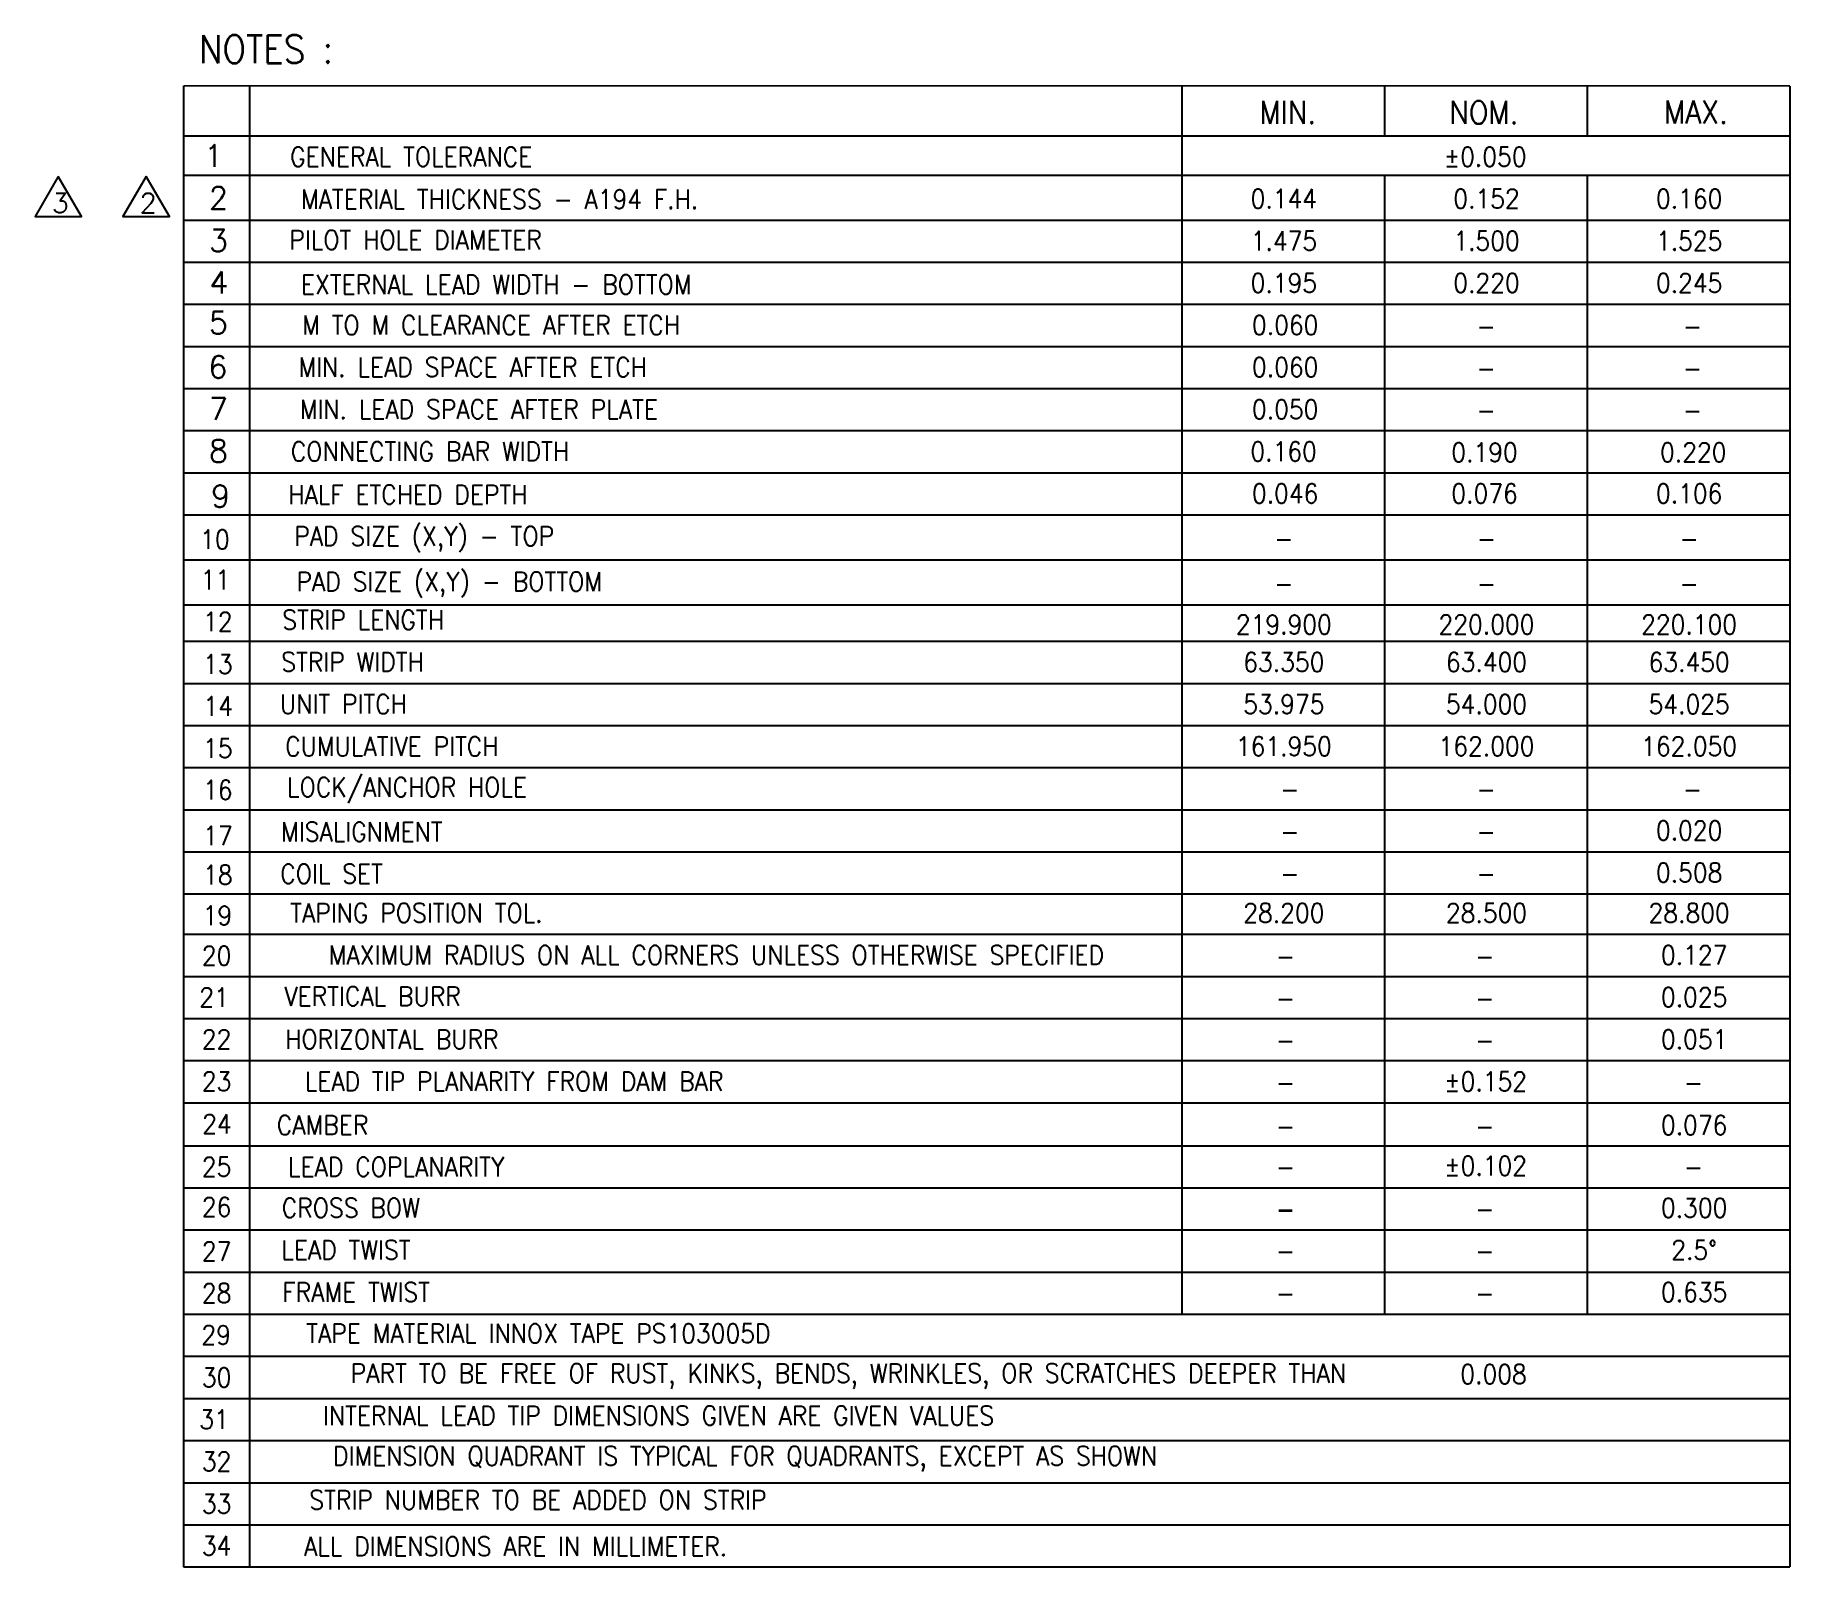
# Model space of a CAD drawing. Header units: millimetres. Extents: x 439.33 to 444.86, y 100.08 to 104.9.
import ezdxf
from ezdxf.enums import TextEntityAlignment as Align

# ---------------------------------------------------------------- set-up
doc = ezdxf.new("R2010")
doc.units = ezdxf.units.MM
doc.header["$LTSCALE"] = 0.5
for name, color, linetype in [('BORDER', 7, 'Continuous'), ('DIM', 7, 'Continuous'), ('DIMENSION', 3, 'Continuous'), ('NOTES', 7, 'Continuous')]:
    doc.layers.add(name, color=color, linetype=linetype)
doc.styles.add('ROMANS', font='romans.shx', dxfattribs={"bigfont": 'AllInOneBig.shx'})
doc.styles.add('SIMPLEX', font='simplex.shx', dxfattribs={"bigfont": 'AllInOneBig.shx'})

msp = doc.modelspace()

# ---------------------------------------------------------------- linework, layer by layer
at = {"color": 1}
for points in [[(439.4075, 104.4584), (439.3344, 104.3319), (439.4805, 104.3319)], [(439.6842, 104.4584), (439.6112, 104.3319), (439.7572, 104.3319)]]:
    msp.add_lwpolyline(points, close=True, dxfattribs=at)
at = {"layer": 'NOTES', "color": 7}
for p, q in [((439.802, 104.7436), (439.802, 103.3926)), ((439.802, 103.3926), (439.802, 100.0797)), ((439.802, 100.0797), (444.8612, 100.0797))]:
    msp.add_line(p, q, dxfattribs=at)
at = {"layer": 'NOTES', "color": 3}
for p, q in [((440.0102, 103.3926), (440.0102, 104.7436)), ((439.802, 104.5863), (444.8612, 104.5863)), ((439.802, 104.4625), (444.8612, 104.4625)), ((439.802, 104.3211), (444.8612, 104.3211)), ((439.802, 104.1884), (444.8612, 104.1884)), ((439.802, 104.0558), (444.8612, 104.0558)), ((439.802, 103.9232), (444.8612, 103.9232)), ((439.802, 103.7905), (444.8612, 103.7905)), ((439.802, 103.6579), (444.8612, 103.6579)), ((439.802, 103.5253), (444.8612, 103.5253)), ((439.802, 103.3926), (444.8612, 103.3926)), ((439.802, 103.3926), (444.8612, 103.3926)), ((440.0102, 100.0797), (440.0102, 103.3926)), ((439.802, 103.2512), (444.8612, 103.2512)), ((439.802, 103.1097), (444.8612, 103.1097)), ((439.802, 102.9947), (444.8612, 102.9947)), ((439.802, 102.8621), (444.8612, 102.8621)), ((439.802, 102.7295), (444.8612, 102.7295)), ((439.802, 102.5968), (444.8612, 102.5968)), ((439.802, 102.4642), (444.8612, 102.4642)), ((439.802, 102.3316), (444.8612, 102.3316)), ((439.802, 102.1989), (444.8612, 102.1989)), ((439.802, 102.0719), (444.8612, 102.0719)), ((439.802, 101.9393), (444.8612, 101.9393)), ((439.802, 101.8066), (444.8612, 101.8066)), ((439.802, 101.674), (444.8612, 101.674)), ((439.802, 101.5414), (444.8612, 101.5414)), ((439.802, 101.406), (444.8612, 101.406)), ((439.802, 101.2734), (444.8612, 101.2734)), ((439.802, 101.1408), (444.8612, 101.1408)), ((439.802, 101.0081), (444.8612, 101.0081)), ((439.802, 100.8755), (444.8612, 100.8755)), ((439.802, 100.7429), (444.8612, 100.7429)), ((439.802, 100.6102), (444.8612, 100.6102)), ((439.802, 100.4776), (444.8612, 100.4776)), ((439.802, 100.4776), (444.8612, 100.4776)), ((439.802, 100.345), (444.8612, 100.345)), ((439.802, 100.2123), (444.8612, 100.2123))]:
    msp.add_line(p, q, dxfattribs=at)
at = {"layer": 'NOTES', "color": 7, "const_width": 0.00603}
for points in [[(439.802, 104.7436), (444.8612, 104.7436)], [(442.9466, 100.8755), (442.9466, 104.7436)], [(443.5848, 104.5863), (443.5848, 104.7436)], [(444.223, 104.5863), (444.223, 104.7436)], [(444.8612, 103.3926), (444.8612, 104.7436)], [(443.5848, 100.8755), (443.5848, 104.4625)], [(444.223, 100.8755), (444.223, 104.4625)], [(444.8612, 100.0797), (444.8612, 103.3926)]]:
    msp.add_lwpolyline(points, dxfattribs=at)

# ---------------------------------------------------------------- texts
at = {"layer": 'BORDER', "color": 3, "style": 'SIMPLEX'}
for s, p in [('1', (439.8968, 104.5234)), ('2', (439.9118, 104.3908)), ('3', (439.9118, 104.2566)), ('4', (439.9135, 104.1245)), ('5', (439.9118, 103.9979)), ('6', (439.9101, 103.8583)), ('7', (439.9118, 103.7266)), ('8', (439.9118, 103.594))]:
    msp.add_text(s, height=0.0701, dxfattribs=at).set_placement(p, align=Align.MIDDLE)
msp.add_text('9', height=0.0701, dxfattribs=at).set_placement((439.8885, 103.4166))
at = {"layer": 'DIM', "color": 1, "style": 'SIMPLEX'}
for s, p in [('3', (439.3873, 104.3439)), ('2', (439.664, 104.3439))]:
    msp.add_text(s, height=0.0617, dxfattribs=at).set_placement(p)
at = {"layer": 'DIMENSION', "color": 1, "style": 'ROMANS', "width": 0.9}
msp.add_text('MATERIAL THICKNESS - A194 F.H.', height=0.060288, dxfattribs=at).set_placement((440.7971, 104.3866), align=Align.MIDDLE)
at = {"layer": 'DIMENSION', "style": 'ROMANS', "width": 0.9}
for s, p in [('0.195', (443.2674, 104.1229)), ('0.245', (444.5438, 104.1229)), ('28.200', (443.2674, 102.139)), ('28.500', (443.9056, 102.139)), ('28.800', (444.5438, 102.139)), ('0.127', (444.5596, 102.0064))]:
    msp.add_text(s, height=0.06029, dxfattribs=at).set_placement(p, align=Align.MIDDLE)
at = {"layer": 'DIMENSION', "color": 3, "style": 'ROMANS', "width": 0.9}
msp.add_text('0.220', height=0.06029, dxfattribs=at).set_placement((443.9056, 104.1229), align=Align.MIDDLE)
at = {"layer": 'NOTES', "color": 7, "style": 'ROMANS', "width": 0.9}
for s, height, p in [('NOTES :', 0.08785, (440.0615, 104.8595)), ('MIN.', 0.07235, (443.2798, 104.6605)), ('NOM.', 0.07235, (443.8976, 104.6598)), ('MAX.', 0.07235, (444.5654, 104.6611))]:
    msp.add_text(s, height=height, dxfattribs=at).set_placement(p, align=Align.MIDDLE)
at = {"layer": 'NOTES', "color": 3, "style": 'ROMANS', "width": 0.9}
for s, height, p in [('GENERAL TOLERANCE ', 0.060288, (440.5374, 104.5203)), ('%%P0.050', 0.06029, (443.9016, 104.5201)), ('0.144', 0.06029, (443.2674, 104.3882)), ('0.152', 0.06029, (443.9056, 104.3882)), ('0.160', 0.06029, (444.5438, 104.3882)), ('PILOT HOLE DIAMETER', 0.060288, (440.5328, 104.2585)), ('1.475', 0.06029, (443.2674, 104.2556)), ('1.500', 0.06029, (443.9056, 104.2556)), ('1.525', 0.06029, (444.5438, 104.2556)), ('EXTERNAL LEAD WIDTH - BOTTOM', 0.060288, (440.7869, 104.1179)), ('M TO M CLEARANCE AFTER ETCH', 0.060288, (440.7705, 103.9905)), ('0.060', 0.06029, (443.2716, 103.9903)), ('-', 0.0603, (443.9044, 103.9875)), ('-', 0.0603, (444.5544, 103.9875)), ('MIN. LEAD SPACE AFTER ETCH', 0.060288, (440.7124, 103.8578)), ('0.060', 0.06029, (443.2716, 103.8577)), ('-', 0.0603, (443.9044, 103.8548)), ('-', 0.0603, (444.5544, 103.8548)), ('MIN. LEAD SPACE AFTER PLATE', 0.060288, (440.7318, 103.7252)), ('0.050', 0.06029, (443.2716, 103.725)), ('-', 0.0603, (443.9044, 103.7222)), ('-', 0.0603, (444.5544, 103.7222)), ('CONNECTING BAR WIDTH', 0.060288, (440.578, 103.5926)), ('0.160', 0.06029, (443.2667, 103.5924)), ('0.190', 0.06029, (443.8993, 103.5896)), ('0.220', 0.06029, (444.5569, 103.5896)), ('HALF ETCHED DEPTH', 0.060288, (440.5083, 103.4565)), ('0.046', 0.06029, (443.2715, 103.4598)), ('0.076', 0.06029, (443.8995, 103.4598)), ('0.106', 0.06029, (444.5438, 103.4598)), ('PAD SIZE (X,Y) - TOP', 0.060288, (440.5598, 103.3214)), ('-', 0.0603, (443.2674, 103.3183)), ('-', 0.0603, (443.9056, 103.3183)), ('-', 0.0603, (444.5438, 103.3183)), ('11', 0.06029, (439.9021, 103.1883)), ('PAD SIZE (X,Y) - BOTTOM', 0.060288, (440.6387, 103.1783)), ('-', 0.0603, (443.2674, 103.1768)), ('-', 0.0603, (443.9056, 103.1768)), ('-', 0.0603, (444.5438, 103.1768)), ('12', 0.06029, (439.9098, 103.0563)), ('STRIP LENGTH', 0.060288, (440.3675, 103.062)), ('219.900', 0.06029, (443.2674, 103.0475)), ('220.000', 0.06029, (443.9056, 103.0475)), ('220.100', 0.06029, (444.5438, 103.0475)), ('13', 0.06029, (439.9098, 102.9223)), ('STRIP WIDTH', 0.060288, (440.3339, 102.9294)), ('63.350', 0.06029, (443.2674, 102.9292)), ('63.400', 0.06029, (443.9056, 102.9292)), ('63.450', 0.06029, (444.5438, 102.9292)), ('14', 0.06029, (439.9111, 102.7904)), ('UNIT PITCH', 0.06029, (440.3054, 102.7968)), ('53.975', 0.06029, (443.2674, 102.7966)), ('54.000', 0.06029, (443.9056, 102.7966)), ('54.025', 0.06029, (444.5438, 102.7966)), ('CUMULATIVE PITCH', 0.060288, (440.4579, 102.6636)), ('161.950', 0.06029, (443.2674, 102.664)), ('162.000', 0.06029, (443.9056, 102.664)), ('162.050', 0.06029, (444.5438, 102.664)), ('15', 0.06029, (439.9098, 102.6576)), ('16', 0.06029, (439.9098, 102.5266)), ('LOCK/ANCHOR HOLE', 0.060288, (440.5057, 102.5309)), ('-', 0.0603, (443.2862, 102.5285)), ('-', 0.0603, (443.9044, 102.5285)), ('-', 0.0603, (444.5544, 102.5285)), ('17', 0.06029, (439.9098, 102.3827)), ('MISALIGNMENT', 0.060288, (440.3636, 102.3947)), ('0.020', 0.06029, (444.5438, 102.3987)), ('-', 0.0603, (443.2862, 102.3959)), ('-', 0.0603, (443.9044, 102.3959)), ('18', 0.06029, (439.9098, 102.2589)), ('COIL SET', 0.06029, (440.268, 102.2623)), ('-', 0.0603, (443.2862, 102.2632)), ('-', 0.0603, (443.9044, 102.2632)), ('0.508', 0.06029, (444.5438, 102.2661)), ('19', 0.06029, (439.9085, 102.1311)), ('TAPING POSITION TOL.', 0.060288, (440.5354, 102.1392)), ('20', 0.06029, (439.906, 102.0044)), ('MAXIMUM RADIUS ON ALL CORNERS UNLESS OTHERWISE SPECIFIED', 0.060288, (441.4799, 102.0066)), ('-', 0.0603, (443.2729, 102.0036)), ('-', 0.0603, (443.9005, 102.0036)), ('21', 0.06029, (439.8982, 101.8733)), ('VERTICAL BURR', 0.060288, (440.3972, 101.8767)), ('-', 0.0603, (443.2729, 101.8709)), ('-', 0.0603, (443.9005, 101.8709)), ('0.025', 0.06029, (444.5596, 101.8738)), ('22', 0.06029, (439.906, 101.7413)), ('HORIZONTAL BURR', 0.060288, (440.4579, 101.7413)), ('0.051', 0.06029, (444.5596, 101.7411)), ('-', 0.0603, (443.2729, 101.7383)), ('-', 0.0603, (443.9005, 101.7383)), ('23', 0.06029, (439.906, 101.6087)), ('LEAD TIP PLANARITY FROM DAM BAR', 0.060288, (440.8428, 101.6087)), ('%%p0.152', 0.06029, (443.9029, 101.6085)), ('-', 0.0603, (443.2729, 101.6057)), ('-', 0.0603, (444.5572, 101.6057)), ('24', 0.06029, (439.9072, 101.4746)), ('CAMBER', 0.06029, (440.2396, 101.4712)), ('0.076', 0.06029, (444.5596, 101.471)), ('-', 0.0603, (443.2729, 101.4682)), ('-', 0.0603, (443.9005, 101.4682)), ('25', 0.06029, (439.906, 101.3398)), ('LEAD COPLANARITY', 0.060288, (440.4715, 101.3396)), ('%%p0.102', 0.06029, (443.9029, 101.3429)), ('-', 0.0603, (443.2729, 101.34)), ('-', 0.0603, (444.5572, 101.34)), ('26', 0.06029, (439.906, 101.2131)), ('CROSS BOW', 0.06029, (440.3287, 101.2104)), ('-', 0.0603, (443.2729, 101.2074)), ('-', 0.0603, (443.2729, 101.2051)), ('-', 0.0603, (443.9005, 101.2074)), ('0.300', 0.06029, (444.5596, 101.2102)), ('27', 0.06029, (439.906, 101.0735)), ('LEAD TWIST', 0.06029, (440.3132, 101.0778)), ('2.5%%d', 0.06029, (444.5596, 101.0776)), ('-', 0.0603, (443.2729, 101.0748)), ('-', 0.0603, (443.9005, 101.0748)), ('FRAME TWIST', 0.060288, (440.3455, 100.9451)), ('0.635', 0.06029, (444.5596, 100.945)), ('28', 0.06029, (439.906, 100.9418)), ('-', 0.0603, (443.2729, 100.9421)), ('-', 0.0603, (443.9005, 100.9421)), ('29', 0.06029, (439.9047, 100.8103)), ('30', 0.06029, (439.906, 100.6762)), ('PART TO BE FREE OF RUST, KINKS, BENDS, WRINKLES, OR SCRATCHES DEEPER THAN', 0.060288, (441.8957, 100.6802)), ('0.008', 0.06029, (443.9278, 100.6867)), ('31', 0.06029, (439.8982, 100.5443)), ('INTERNAL LEAD TIP DIMENSIONS GIVEN ARE GIVEN VALUES', 0.060288, (441.2977, 100.5562)), ('32', 0.06029, (439.906, 100.4116)), ('DIMENSION QUADRANT IS TYPICAL FOR QUADRANTS, EXCEPT AS SHOWN', 0.060288, (441.5703, 100.42)), ('STRIP NUMBER TO BE ADDED ON STRIP', 0.060288, (440.9178, 100.2906)), ('33', 0.06029, (439.906, 100.2782)), ('34', 0.06029, (439.906, 100.1463)), ('ALL DIMENSIONS ARE IN MILLIMETER.', 0.060288, (440.8475, 100.1444))]:
    msp.add_text(s, height=height, dxfattribs=at).set_placement(p, align=Align.MIDDLE)
msp.add_text('10', height=0.06029, dxfattribs=at).set_placement((439.8543, 103.2852))
msp.add_text('TAPE MATERIAL INNOX TAPE PS103005D', height=0.060288, rotation=360, dxfattribs=at).set_placement((440.9193, 100.8151), align=Align.MIDDLE)

doc.saveas('drawing.dxf')
